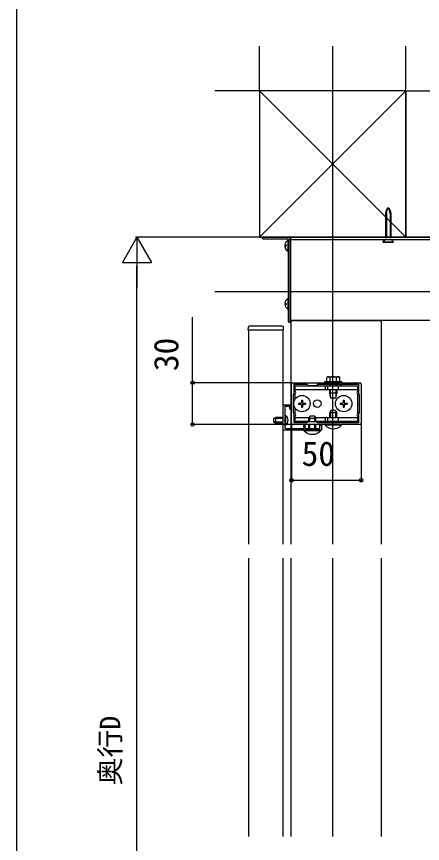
# Model space of a CAD drawing. Units: millimetres, scale not verified. Extents: x -1050 to 1050, y -1570 to 1561.
# Drawn here: x -1050 to -758, y -934 to -341 of the extents above; entities that cross this region are included whole.
import ezdxf
from ezdxf.enums import TextEntityAlignment as Align

# ---------------------------------------------------------------- set-up
doc = ezdxf.new("R2010")
doc.units = ezdxf.units.MM
doc.header["$LTSCALE"] = 8
for name, color, linetype in [('0-3_YKK_11', 7, 'Continuous'), ('0-4_YKK_12', 2, 'Continuous'), ('0-5_YKK_13', 4, 'Continuous'), ('0-6_YKK_D', 6, 'Continuous'), ('0-7_YKK_ZWAK', 7, 'Continuous'), ('0-8_YSS_K', 3, 'Continuous'), ('0-9_YSS_KE', 3, 'Continuous')]:
    doc.layers.add(name, color=color, linetype=linetype)
doc.styles.add('ＭＳ ゴシック', font='')
doc.styles.get('ＭＳ ゴシック').set_extended_font_data('MS Gothic')

msp = doc.modelspace()

# ---------------------------------------------------------------- linework, layer by layer
at = {"layer": '0-3_YKK_11'}
for p, q in [((-852.492, -632.204), (-852.492, -604.204)), ((-851.492, -603.204), (-803.492, -603.204)), ((-802.492, -604.204), (-802.492, -632.204)), ((-803.492, -633.204), (-851.492, -633.204))]:
    msp.add_line(p, q, dxfattribs=at)
msp.add_lwpolyline([(-833.592, -604.304), (-817.492, -604.304), (-817.492, -605.204), (-816.692, -605.204), (-816.692, -604.304), (-804.492, -604.304), (-804.492, -611.204), (-803.992, -611.704), (-803.992, -624.704), (-804.492, -625.204), (-804.492, -632.104), (-816.692, -632.104), (-816.692, -631.204), (-817.492, -631.204), (-817.492, -632.104), (-833.592, -632.104), (-834.492, -631.204), (-840.492, -631.204), (-841.392, -632.104), (-850.492, -632.104), (-850.492, -625.204), (-850.992, -624.704), (-850.992, -611.704), (-850.492, -611.204), (-850.492, -604.304), (-841.392, -604.304), (-840.492, -605.204), (-834.492, -605.204)], close=True, dxfattribs=at)
for points in [[(-831, -637.204), (-858.5, -637.204), (-858.5, -619.204), (-853, -619.204), (-853, -622.204), (-853.8, -622.204), (-853.8, -620.304), (-857.4, -620.304), (-857.4, -629.746), (-857.52, -629.929), (-857.52, -630.479), (-857.4, -630.662), (-857.4, -635.104)], [(-856.4, -636.104), (-843.7, -636.104), (-843.7, -633.704), (-842.9, -633.704), (-842.9, -636.104), (-837.958, -636.104), (-837.774, -636.224), (-837.225, -636.224), (-837.041, -636.104), (-832.1, -636.104), (-832.1, -633.704), (-831, -633.704), (-831, -637.204)]]:
    msp.add_lwpolyline(points, dxfattribs=at)
for centre, start, end in [((-851.492, -604.204), 90.00001, 179.99999), ((-803.492, -604.204), 0.00001, 89.99999), ((-851.492, -632.204), 180.00001, 269.99999), ((-803.492, -632.204), 270.00001, 359.99999), ((-856.4, -635.104), 180.00001, 269.99999)]:
    msp.add_arc(centre, 1, start, end, dxfattribs=at)
at = {"layer": '0-4_YKK_12'}
for p, q in [((-823, -361.647), (-823, -719.097)), ((-295.521, -498.704), (-853, -498.704)), ((-853, -558.704), (-853, -498.704)), ((-295.521, -500.704), (-853, -500.704)), ((-853, -558.704), (-853, -636.104)), ((-853, -558.704), (-788, -558.704)), ((-295.521, -558.704), (-853, -558.704)), ((-788, -558.704), (-788, -719.097)), ((-883.5, -565.204), (-883.5, -719.097)), ((-858.5, -719.097), (-858.5, -565.204)), ((-853, -637.204), (-853, -719.097)), ((-883.5, -729.097), (-883.5, -928.806)), ((-858.5, -928.806), (-858.5, -729.097)), ((-853, -729.097), (-853, -928.806)), ((-823, -729.097), (-823, -928.806)), ((-788, -729.097), (-788, -928.806))]:
    msp.add_line(p, q, dxfattribs=at)
at = {"layer": '0-5_YKK_13'}
for p, q in [((-784.9, -481.885), (-784.9, -498.467)), ((-784.325, -481.885), (-784.325, -498.467)), ((-781.675, -481.885), (-781.675, -498.467)), ((-781.1, -481.885), (-781.1, -498.467)), ((-873.5, -499.004), (-873.5, -499.604)), ((-853.8, -498.704), (-873.2, -498.704)), ((-873.2, -499.904), (-855.1, -499.904)), ((-854.8, -500.204), (-854.8, -559.404)), ((-854.8, -508.3), (-854.8, -501.109)), ((-854.8, -508.8), (-854.8, -501.609)), ((-854.8, -501.704), (-853.5, -501.704)), ((-853.5, -559.404), (-853.5, -499.004)), ((-853.5, -501.704), (-853, -501.704)), ((-785.25, -500.704), (-786.8, -502.254)), ((-786.8, -502.254), (-779.2, -502.254)), ((-784.9, -498.467), (-781.1, -498.467)), ((-784.714, -499.504), (-784.9, -498.467)), ((-784.325, -498.467), (-784.579, -499.504)), ((-781.675, -498.467), (-781.422, -499.504)), ((-781.287, -499.504), (-781.1, -498.467)), ((-780.75, -500.704), (-779.2, -502.254)), ((-779.2, -502.504), (-779.2, -502.254)), ((-857.279, -504.779), (-856.4, -504.779)), ((-857.279, -505.129), (-856.4, -505.129)), ((-857.279, -505.629), (-857.197, -505.629)), ((-854.8, -550.3), (-854.8, -543.109)), ((-857.279, -547.129), (-856.4, -547.129)), ((-882.406, -562.704), (-882.706, -562.704)), ((-859.593, -562.704), (-882.406, -562.704)), ((-859.293, -562.704), (-859.593, -562.704)), ((-854.5, -559.704), (-853.8, -559.704)), ((-883.704, -563.643), (-883.8, -565.204)), ((-883.8, -565.204), (-858.2, -565.204)), ((-858.2, -565.204), (-858.295, -563.643)), ((-826.503, -598.904), (-827.122, -599.261)), ((-826.503, -598.904), (-818.503, -598.904)), ((-818.503, -598.904), (-817.884, -599.261)), ((-827.122, -602.404), (-827.122, -599.261)), ((-827.122, -602.404), (-817.884, -602.404)), ((-825.003, -602.404), (-820.003, -602.404)), ((-825.003, -605.704), (-825.003, -604.304)), ((-824.812, -602.404), (-824.812, -599.261)), ((-824.517, -605.704), (-824.517, -604.304)), ((-820.489, -605.704), (-820.489, -604.304)), ((-820.193, -602.404), (-820.193, -599.261)), ((-820.003, -604.304), (-820.003, -605.704)), ((-817.884, -602.404), (-817.884, -599.261)), ((-805.003, -605.704), (-850.003, -605.704)), ((-850.003, -605.704), (-850.003, -609.338)), ((-850.003, -608.204), (-805.003, -608.204)), ((-850.003, -611.07), (-850.003, -615.078)), ((-828.369, -605.704), (-828.369, -608.204)), ((-826.637, -605.704), (-826.637, -608.204)), ((-825.003, -610.804), (-825.003, -608.204)), ((-820.003, -610.804), (-825.003, -610.804)), ((-824.253, -614.404), (-825.003, -610.804)), ((-824.517, -613.137), (-824.517, -608.204)), ((-820.753, -614.404), (-820.003, -610.804)), ((-820.489, -613.137), (-820.489, -608.204)), ((-820.003, -608.204), (-820.003, -610.804)), ((-819.003, -605.704), (-819.003, -608.204)), ((-805.003, -605.704), (-805.003, -609.338)), ((-805.003, -611.07), (-805.003, -625.338)), ((-845.35, -615.704), (-844.65, -615.704)), ((-845.35, -615.704), (-845.35, -617.354)), ((-844.65, -615.704), (-844.65, -617.354)), ((-820.753, -614.404), (-824.253, -614.404)), ((-815.353, -615.704), (-814.653, -615.704)), ((-815.353, -615.704), (-815.353, -617.354)), ((-814.653, -615.704), (-814.653, -617.354)), ((-850.003, -621.331), (-850.003, -625.338)), ((-847.5, -617.854), (-847.5, -618.554)), ((-847.5, -617.854), (-845.85, -617.854)), ((-847.5, -618.554), (-845.85, -618.554)), ((-845.35, -619.054), (-845.35, -620.704)), ((-845.35, -620.704), (-844.65, -620.704)), ((-844.65, -619.054), (-844.65, -620.704)), ((-844.15, -617.854), (-842.5, -617.854)), ((-844.15, -618.554), (-842.5, -618.554)), ((-842.5, -617.854), (-842.5, -618.554)), ((-817.503, -617.854), (-817.503, -618.554)), ((-817.503, -617.854), (-815.853, -617.854)), ((-817.503, -618.554), (-815.853, -618.554)), ((-815.353, -619.054), (-815.353, -620.704)), ((-815.353, -620.704), (-814.653, -620.704)), ((-814.653, -619.054), (-814.653, -620.704)), ((-814.153, -617.854), (-812.503, -617.854)), ((-814.153, -618.554), (-812.503, -618.554)), ((-812.503, -617.854), (-812.503, -618.554)), ((-865.4, -628.904), (-864, -628.204)), ((-858.5, -628.859), (-865.308, -628.859)), ((-856.891, -626.454), (-857.4, -626.454)), ((-857.4, -626.454), (-857.4, -633.954)), ((-850.003, -627.07), (-850.003, -630.704)), ((-850.003, -628.204), (-839.67, -628.204)), ((-839.2, -627.204), (-840, -628.904)), ((-839.345, -631.204), (-839.345, -627.514)), ((-835.8, -627.204), (-839.2, -627.204)), ((-835.8, -627.204), (-835, -628.904)), ((-835.654, -631.204), (-835.654, -627.514)), ((-835.329, -628.204), (-805.003, -628.204)), ((-828.369, -628.204), (-828.369, -630.704)), ((-826.637, -628.204), (-826.637, -630.704)), ((-824.203, -623.204), (-825.003, -624.904)), ((-825.003, -628.204), (-825.003, -624.904)), ((-824.349, -628.204), (-824.349, -623.514)), ((-820.803, -623.204), (-824.203, -623.204)), ((-820.803, -623.204), (-820.003, -624.904)), ((-820.657, -628.204), (-820.657, -623.514)), ((-819.003, -628.204), (-819.003, -630.704)), ((-805.003, -627.07), (-805.003, -630.704)), ((-865.4, -628.904), (-865.4, -631.504)), ((-865.4, -631.504), (-864, -632.204)), ((-858.5, -631.55), (-865.308, -631.55)), ((-858.5, -632.204), (-864, -632.204)), ((-850.003, -630.704), (-840, -630.704)), ((-840, -631.204), (-840, -628.904)), ((-840, -636.104), (-840, -633.204)), ((-839.345, -636.104), (-839.345, -633.204)), ((-835.654, -636.104), (-835.654, -633.204)), ((-835, -630.704), (-805.003, -630.704)), ((-835, -636.104), (-835, -633.204)), ((-816.603, -633.204), (-828.403, -633.204)), ((-825.003, -632.104), (-825.003, -630.704)), ((-824.349, -632.104), (-824.349, -630.704)), ((-820.657, -632.104), (-820.657, -630.704)), ((-820.003, -632.104), (-820.003, -630.704)), ((-816.603, -633.713), (-816.603, -633.204)), ((-831.6, -637.204), (-843.4, -637.204)), ((-831.6, -637.713), (-831.6, -637.204))]:
    msp.add_line(p, q, dxfattribs=at)
for points in [[(-857.279, -504.279), (-856.4, -504.279), (-856.4, -505.129)], [(-786.8, -502.254), (-786.8, -502.504), (-779.2, -502.504)], [(-857.279, -546.279), (-856.4, -546.279), (-856.4, -547.129)], [(-858.5, -628.204), (-864, -628.204), (-864, -632.204)], [(-856.891, -626.454), (-856.891, -633.954), (-857.4, -633.954)], [(-820.003, -628.204), (-820.003, -624.904), (-825.003, -624.904)], [(-835, -631.204), (-835, -628.904), (-840, -628.904)], [(-816.603, -633.713), (-828.403, -633.713), (-828.403, -633.204)], [(-831.6, -637.713), (-843.4, -637.713), (-843.4, -637.204)]]:
    msp.add_lwpolyline(points, dxfattribs=at)
for points in [[(-853.5, -498.704), (-853.5, -559.704), (-853, -559.704), (-853, -498.704)], [(-816.503, -603.204), (-828.503, -603.204), (-828.503, -602.404), (-816.503, -602.404)]]:
    msp.add_lwpolyline(points, close=True, dxfattribs=at)
for centre, radius in [((-845, -618.204), 5.9), ((-834.003, -618.204), 2.75), ((-815.003, -618.204), 5.9)]:
    msp.add_circle(centre, radius, dxfattribs=at)
for centre, radius, start, end in [((-778.9, -481.885), 6, 133.10467, 180), ((-776.421, -481.885), 7.904, 146.3423, 180), ((-787.1, -481.885), 6, 0, 46.89533), ((-789.579, -481.885), 7.904, 0, 33.6577), ((-873.2, -499.004), 0.3, 90, 180), ((-873.2, -499.604), 0.3, 180, 270), ((-853.1, -504.704), 4.2, 117.28096, 174.19227), ((-853.1, -505.204), 4.2, 167.27698, 174.19227), ((-855.1, -500.204), 0.3, 360, 90), ((-854.955, -501.109), 0.154, 0, 117.28096), ((-853.8, -499.004), 0.3, 0, 90), ((-853.1, -504.704), 4.2, 185.80773, 242.71904), ((-853.1, -505.204), 4.2, 185.80773, 242.71904), ((-854.955, -508.3), 0.154, 242.71904, 0), ((-854.955, -508.8), 0.154, 242.71904, 0), ((-853.1, -546.704), 4.2, 117.28096, 174.19227), ((-854.955, -543.109), 0.154, 0, 117.28096), ((-853.1, -546.704), 4.2, 185.80773, 242.71904), ((-854.955, -550.3), 0.154, 242.71904, 0), ((-882.706, -563.704), 1, 90, 176.5), ((-859.293, -563.704), 1, 3.5, 90), ((-854.5, -559.404), 0.3, 180, 270), ((-853.8, -559.404), 0.3, 270, 0), ((-825.967, -600.949), 2.045, 55.61575, 124.38425), ((-822.503, -606.547), 7.643, 72.41205, 107.58795), ((-819.039, -600.949), 2.045, 55.61575, 124.38425), ((-850.503, -610.204), 1, 300, 60), ((-804.503, -610.204), 1, 120, 240), ((-845.85, -617.354), 0.5, 270, 0), ((-845.85, -619.054), 0.5, 0, 90), ((-844.15, -617.354), 0.5, 180, 270), ((-844.15, -619.054), 0.5, 90, 180), ((-815.853, -617.354), 0.5, 270, 0), ((-815.853, -619.054), 0.5, 0, 90), ((-814.153, -617.354), 0.5, 180, 270), ((-814.153, -619.054), 0.5, 90, 180), ((-859.426, -630.204), 4.527, 304.06671, 55.93329), ((-850.503, -626.204), 1, 300, 60), ((-804.503, -626.204), 1, 120, 240), ((-822.503, -627.972), 8.232, 224.2189, 315.7811), ((-837.5, -631.972), 8.232, 224.2189, 315.7811)]:
    msp.add_arc(centre, radius, start, end, dxfattribs=at)
at = {"layer": '0-6_YKK_D'}
for p, q in [((-963.5, -498.704), (-974, -516.891)), ((-874.2, -498.704), (-964.5, -498.704)), ((-963.5, -498.704), (-953, -516.891)), ((-963.5, -498.704), (-963.5, -535.077)), ((-974, -516.891), (-953, -516.891)), ((-963.5, -1187.704), (-963.5, -519.704)), ((-852.503, -603.204), (-924.5, -603.204)), ((-852.503, -633.204), (-924.5, -633.204)), ((-852.492, -633.204), (-852.492, -674.204)), ((-802.492, -633.204), (-802.492, -674.204)), ((-852.492, -673.204), (-802.492, -673.204))]:
    msp.add_line(p, q, dxfattribs=at)
msp.add_lwpolyline([(-923.5, -633.204), (-923.5, -603.204), (-923.5, -556.195)], dxfattribs=at)
for centre in [(-923.5, -603.204), (-923.5, -633.204), (-852.492, -673.204), (-802.492, -673.204)]:
    msp.add_circle(centre, 1.275, dxfattribs=at)
at = {"layer": '0-7_YKK_ZWAK'}
msp.add_line((-1050, 1490), (-1050, -1570), dxfattribs=at)
at = {"layer": '0-8_YSS_K'}
for p, q in [((-875.5, -393.704), (-875.5, -361.647)), ((-770.5, -393.704), (-770.5, -361.647)), ((-875.5, -393.704), (-907.558, -393.704)), ((-875.5, -393.704), (-770.5, -498.704)), ((-770.5, -393.704), (-875.5, -498.704)), ((-770.5, -393.704), (-295.521, -393.704)), ((-770.5, -393.704), (-770.5, -498.704)), ((-875.5, -498.704), (-907.558, -498.704)), ((-770.5, -498.704), (-295.521, -498.704)), ((-907.558, -537.704), (-295.521, -537.704))]:
    msp.add_line(p, q, dxfattribs=at)
at = {"layer": '0-9_YSS_KE'}
msp.add_lwpolyline([(-875.5, -393.704), (-875.5, -498.704), (-770.5, -498.704), (-770.5, -393.704)], close=True, dxfattribs=at)

# ---------------------------------------------------------------- texts
at = {"layer": '0-6_YKK_D', "style": 'ＭＳ ゴシック'}
for s, height, p in [('30', 17.6, (-928.5, -594.877)), ('奥行D', 14.66, (-971.113, -892.17))]:
    msp.add_text(s, height=height, rotation=90, dxfattribs=at).set_placement(p, align=Align.BOTTOM_LEFT)
msp.add_text('50', height=17.6, dxfattribs=at).set_placement((-845.22, -668.204), align=Align.BOTTOM_LEFT)

doc.saveas('drawing.dxf')
